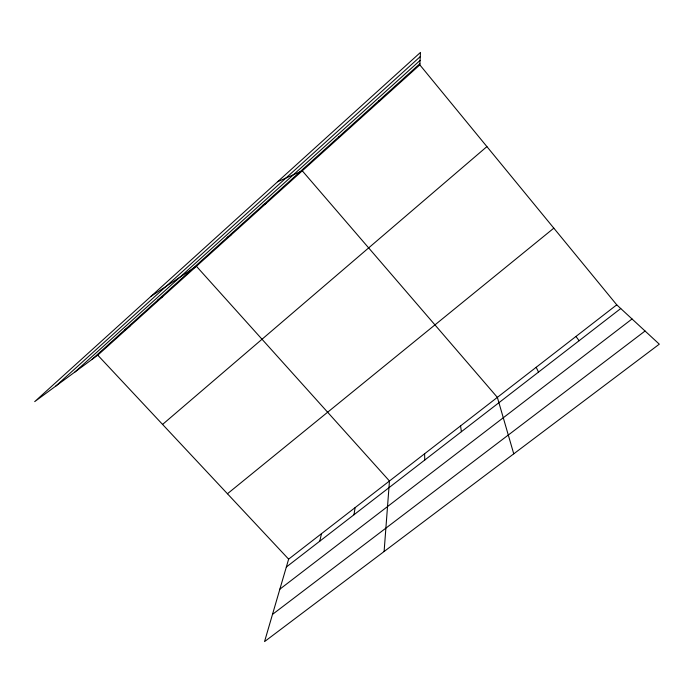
<?xml version="1.0" encoding="UTF-8"?>
<svg xmlns="http://www.w3.org/2000/svg" width="694" height="694" viewBox="0 0 694 694"><rect width="100%" height="100%" fill="white"/><g stroke="black" fill="none" stroke-linecap="round" stroke-linejoin="round"><path stroke-width="1.04" d="M419.827 64.872L420.495 52.397L34.7 401.626L97.767 355.172L419.827 64.872L616.749 304.839L659.3 344.172L264.544 641.603L288.635 559.147L616.749 304.839M384.103 551.522L389.464 481.003L196.411 266.262L150.971 296.373M353.966 514.757L355.102 507.635M319.769 541.19L321.496 533.677M55.633 386.211L420.269 56.604M74.926 372.001L420.061 60.421M91.782 359.587L419.887 63.709M162.57 424.433L486.902 146.608M227.441 493.755L553.821 228.161M286.327 567.041L620.74 308.535M279.864 589.171L632.034 318.971M272.499 614.39L645.056 331.012M124.443 330.136L129.891 326.215M157.876 299.982L162.76 296.59M227.198 237.469L230.859 235.205M263.139 205.06L266.14 203.403M277.617 181.733L302.289 170.819L497.364 397.376L513.751 453.833M338.906 136.735L340.468 136.406M378.863 100.708L379.635 101.098M97.767 355.172L288.635 559.147M575.968 336.451L579.108 340.719M536.184 367.282L538.509 372.097M460.564 425.89L461.397 431.711M424.607 453.763L424.754 460.035"/></g></svg>
